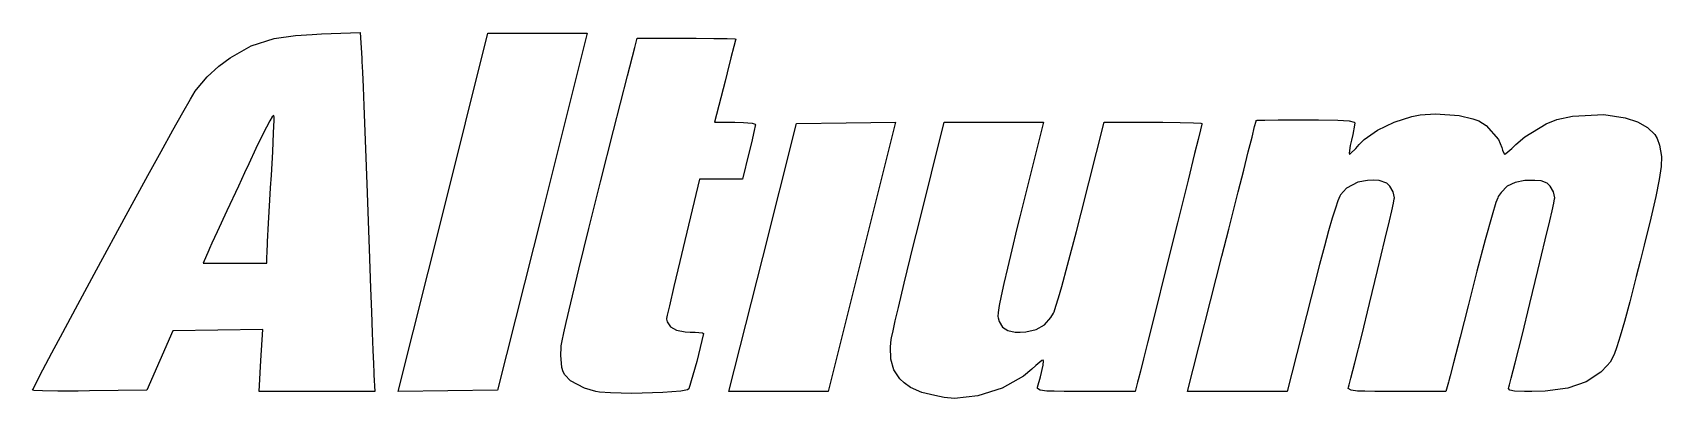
# Model space of a CAD drawing. Extents: x 3 to 663, y 2 to 150.
import ezdxf

# ---------------------------------------------------------------- set-up
doc = ezdxf.new("R2010")
doc.units = 0

msp = doc.modelspace()

# ---------------------------------------------------------------- linework, layer by layer
for p, q in [((91.606736, 144.358243), (100.976898, 147.284689)), ((100.976898, 147.284689), (109.521621, 148.509109)), ((109.521621, 148.509109), (116.329339, 148.984718)), ((116.329339, 148.984718), (120.144332, 149.144607)), ((120.144332, 149.144607), (135.788663, 149.688962)), ((135.788663, 149.688962), (136.408536, 139.300492)), ((169.365773, 76.891703), (187.488865, 149.412022)), ((187.488865, 149.412022), (207.653295, 149.412022)), ((207.653295, 149.412022), (227.817726, 149.412022)), ((227.817726, 149.412022), (209.644111, 77.162022)), ((247.100618, 143.662022), (248.077088, 147.412022)), ((248.077088, 147.412022), (268.038544, 147.412022)), ((268.038544, 147.412022), (272.04838, 147.405147)), ((272.04838, 147.405147), (279.179142, 147.354295)), ((279.179142, 147.354295), (284.578872, 147.263181)), ((284.578872, 147.263181), (287.592584, 147.142859)), ((287.911709, 146.66744), (287.258612, 144.031368)), ((287.592584, 147.142859), (288, 147.075198)), ((288, 147.075198), (287.911709, 146.66744)), ((78.516399, 136.143561), (83.027676, 139.478141)), ((83.027676, 139.478141), (91.606736, 144.358243)), ((136.408536, 139.300492), (136.481897, 137.954309)), ((244.134235, 132.234629), (247.100618, 143.662022)), ((286.088444, 139.432735), (284.543146, 133.429354)), ((287.258612, 144.031368), (286.088444, 139.432735)), ((73.781153, 131.767181), (78.516399, 136.143561)), ((136.481897, 137.954309), (136.681255, 133.714056)), ((136.681255, 133.714056), (136.941945, 127.635157)), ((238.440838, 110.097202), (244.134235, 132.234629)), ((284.543146, 133.429354), (283.67418, 130.075198)), ((66.967765, 122.694296), (68.904938, 125.970795)), ((68.904938, 125.970795), (69.394659, 126.715544)), ((69.394659, 126.715544), (73.781153, 131.767181)), ((136.941945, 127.635157), (137.253348, 119.987858)), ((283.67418, 130.075198), (279.34836, 113.412022)), ((63.903258, 117.309684), (66.967765, 122.694296)), ((137.253348, 119.987858), (137.792312, 106.167321)), ((59.890984, 110.146432), (63.903258, 117.309684)), ((99.131504, 114.005073), (97.754378, 111.44066)), ((100.088236, 115.529649), (99.131504, 114.005073)), ((100.846121, 116.073559), (100.088236, 115.529649)), ((100.719481, 109.173985), (100.942685, 114.198692)), ((100.973917, 115.412022), (100.846121, 116.073559)), ((100.942685, 114.198692), (100.973917, 115.412022)), ((279.34836, 113.412022), (287.67418, 113.412022)), ((287.67418, 113.412022), (291.104652, 113.33887)), ((291.104652, 113.33887), (294.696635, 112.982165)), ((294.696635, 112.982165), (295.849291, 112.605228)), ((295.849291, 112.605228), (296, 112.381581)), ((296, 112.381581), (295.946456, 111.960902)), ((298.971122, 58.662022), (312.705575, 112.912022)), ((312.705575, 112.912022), (332.730995, 113.18234)), ((332.730995, 113.18234), (352.756416, 113.452657)), ((352.756416, 113.452657), (339.135601, 58.93234)), ((362.200101, 72.162022), (372.475597, 113.412022)), ((372.475597, 113.412022), (392.610198, 113.412022)), ((392.610198, 113.412022), (412.744798, 113.412022)), ((412.744798, 113.412022), (403.198245, 75.162022)), ((428.031414, 76.662022), (437.307833, 113.412022)), ((437.307833, 113.412022), (457.153916, 113.412022)), ((457.153916, 113.412022), (461.140576, 113.401507)), ((461.140576, 113.401507), (468.230124, 113.32373)), ((468.230124, 113.32373), (473.598645, 113.184376)), ((473.598645, 113.184376), (476.594938, 113.000347)), ((476.931161, 112.576266), (476.405624, 110.3864)), ((476.594938, 113.000347), (477, 112.896862)), ((477, 112.896862), (476.931161, 112.576266)), ((498.355119, 111.615721), (498.913079, 113.852513)), ((498.913079, 113.852513), (498.986539, 114.162022)), ((498.986539, 114.162022), (499.397446, 114.212242)), ((499.397446, 114.212242), (502.421786, 114.301548)), ((502.421786, 114.301548), (507.835584, 114.369175)), ((507.835584, 114.369175), (514.982147, 114.406919)), ((514.982147, 114.406919), (519, 114.412022)), ((519, 114.412022), (524.266764, 114.397666)), ((524.266764, 114.397666), (532.070694, 114.269513)), ((532.070694, 114.269513), (536.707519, 113.979194)), ((536.707519, 113.979194), (538.74407, 113.49122)), ((538.74407, 113.49122), (538.964378, 113.162022)), ((538.964378, 113.162022), (538.842116, 112.222959)), ((548.171602, 110.194904), (554.876521, 113.435879)), ((554.876521, 113.435879), (562.018544, 115.713126)), ((562.018544, 115.713126), (565.5, 116.36783)), ((565.5, 116.36783), (571.66342, 116.789718)), ((571.66342, 116.789718), (581.191391, 116.08373)), ((581.191391, 116.08373), (586.848226, 114.810306)), ((586.848226, 114.810306), (589.240862, 113.95585)), ((589.240862, 113.95585), (592.245277, 112.152765)), ((607.85469, 107.559937), (616.489219, 112.793043)), ((616.489219, 112.793043), (620.832718, 114.453548)), ((620.832718, 114.453548), (627.218155, 115.9213)), ((627.218155, 115.9213), (639.944028, 116.576448)), ((639.944028, 116.576448), (648.604572, 115.231539)), ((648.604572, 115.231539), (653.555244, 113.536251)), ((653.555244, 113.536251), (657.597279, 111.249142)), ((55.110513, 101.534009), (59.890984, 110.146432)), ((95.906108, 107.741901), (93.535939, 102.814287)), ((97.754378, 111.44066), (95.906108, 107.741901)), ((100.322121, 101.464512), (100.719481, 109.173985)), ((137.792312, 106.167321), (138.589319, 84.772832)), ((233.16955, 89.335109), (238.440838, 110.097202)), ((295.55038, 110.012143), (294.395204, 105.028023)), ((295.946456, 111.960902), (295.55038, 110.012143)), ((475.418899, 106.356292), (474.038131, 100.755526)), ((476.405624, 110.3864), (475.418899, 106.356292)), ((495.794709, 101.460594), (497.296646, 107.409886)), ((497.296646, 107.409886), (498.355119, 111.615721)), ((537.554579, 106.162022), (537.065504, 103.929405)), ((538.090957, 108.493272), (537.554579, 106.162022)), ((538.842116, 112.222959), (538.090957, 108.493272)), ((540.708089, 104.384093), (542.714893, 106.382265)), ((542.714893, 106.382265), (548.171602, 110.194904)), ((592.245277, 112.152765), (597.20121, 106.394392)), ((597.20121, 106.394392), (598.53055, 103.162022)), ((604.19054, 104.367268), (607.85469, 107.559937)), ((657.597279, 111.249142), (660.516205, 108.410602)), ((660.516205, 108.410602), (661.487478, 106.797167)), ((661.487478, 106.797167), (662.526713, 104.148712)), ((49.741413, 91.801887), (55.110513, 101.534009)), ((93.535939, 102.814287), (90.593119, 96.563307)), ((99.798806, 92.00543), (100.322121, 101.464512)), ((293.376578, 100.881581), (290.753156, 90.412022)), ((294.395204, 105.028023), (293.376578, 100.881581)), ((474.038131, 100.755526), (471.375027, 89.999112)), ((493.906354, 93.993431), (495.794709, 101.460594)), ((537.065504, 103.929405), (536.633763, 100.865733)), ((536.633763, 100.865733), (536.744273, 100.412022)), ((536.744273, 100.412022), (537.23149, 100.725443)), ((537.23149, 100.725443), (539.343461, 102.841812)), ((539.343461, 102.841812), (540.708089, 104.384093)), ((598.53055, 103.162022), (598.837196, 102.094249)), ((598.837196, 102.094249), (599.474176, 100.629014)), ((599.474176, 100.629014), (599.726055, 100.412022)), ((599.726055, 100.412022), (600.235877, 100.724116)), ((600.235877, 100.724116), (602.61461, 102.83152)), ((602.61461, 102.83152), (604.19054, 104.367268)), ((662.526713, 104.148712), (663.240696, 99.508739)), ((663.240696, 99.508739), (663.080688, 95.443847)), ((88.891105, 92.912022), (86.414657, 87.582017)), ((90.593119, 96.563307), (88.891105, 92.912022)), ((491.688631, 85.233982), (493.906354, 93.993431)), ((663.080688, 95.443847), (662.353681, 90.180318)), ((40.976887, 75.824982), (49.741413, 91.801887)), ((86.414657, 87.582017), (81.741742, 77.5015)), ((99.210852, 81.833921), (99.504978, 86.912022)), ((99.504978, 86.912022), (99.798806, 92.00543)), ((228.443914, 70.450978), (233.16955, 89.335109)), ((273.380662, 90.412022), (266.661926, 62.662022)), ((282.066909, 90.412022), (273.380662, 90.412022)), ((290.753156, 90.412022), (282.066909, 90.412022)), ((471.375027, 89.999112), (467.07176, 72.676056)), ((535.558554, 86.681316), (533.220841, 84.036974)), ((540.136946, 89.130847), (535.558554, 86.681316)), ((544.067491, 89.825865), (540.136946, 89.130847)), ((546.338353, 89.910827), (544.067491, 89.825865)), ((548.814036, 89.808716), (546.338353, 89.910827)), ((551.932578, 88.718572), (548.814036, 89.808716)), ((553.088353, 87.551238), (551.932578, 88.718572)), ((554.438454, 85.175975), (553.088353, 87.551238)), ((600.758969, 87.472053), (598.216681, 84.973921)), ((603.905473, 89.037835), (600.758969, 87.472053)), ((607.877841, 89.781563), (603.905473, 89.037835)), ((610.242989, 89.879624), (607.877841, 89.781563)), ((611.962161, 89.869901), (610.242989, 89.879624)), ((614.513062, 89.684789), (611.962161, 89.869901)), ((616.883506, 88.766549), (614.513062, 89.684789)), ((618.086413, 87.551238), (616.883506, 88.766549)), ((619.437884, 85.175975), (618.086413, 87.551238)), ((662.353681, 90.180318), (661.009789, 83.356975)), ((98.685339, 72.488072), (99.210852, 81.833921)), ((138.589319, 84.772832), (138.997524, 73.412022)), ((487.869271, 70.165245), (491.688631, 85.233982)), ((532.105319, 81.592123), (531.085987, 78.642928)), ((532.903122, 83.48239), (532.105319, 81.592123)), ((533.220841, 84.036974), (532.903122, 83.48239)), ((553.924675, 77.610099), (554.596322, 80.639667)), ((555, 82.780379), (554.438454, 85.175975)), ((554.596322, 80.639667), (554.953307, 82.4176)), ((554.953307, 82.4176), (555, 82.780379)), ((596.177049, 80.914923), (594.611071, 75.814124)), ((596.874333, 82.861177), (596.177049, 80.914923)), ((597.102854, 83.340755), (596.874333, 82.861177)), ((598.216681, 84.973921), (597.102854, 83.340755)), ((618.924675, 77.610099), (619.596322, 80.639667)), ((620, 82.780379), (619.437884, 85.175975)), ((619.596322, 80.639667), (619.953307, 82.4176)), ((619.953307, 82.4176), (620, 82.780379)), ((661.009789, 83.356975), (658.999126, 74.612639)), ((28.906621, 53.67855), (40.976887, 75.824982)), ((81.741742, 77.5015), (77.836855, 69.04813)), ((138.997524, 73.412022), (139.400898, 62.125474)), ((151.242681, 4.371384), (169.365773, 76.891703)), ((209.644111, 77.162022), (191.470495, 4.912022)), ((403.198245, 75.162022), (402.011493, 70.38729)), ((426.128834, 69.202383), (428.031414, 76.662022)), ((467.07176, 72.676056), (462.400935, 53.922907)), ((529.839079, 74.613849), (528.358548, 69.483932)), ((531.085987, 78.642928), (529.839079, 74.613849)), ((551.158724, 65.753613), (552.982527, 73.510739)), ((552.982527, 73.510739), (553.924675, 77.610099)), ((594.611071, 75.814124), (591.777865, 65.742786)), ((616.158724, 65.753613), (617.982527, 73.510739)), ((617.982527, 73.510739), (618.924675, 77.610099)), ((658.999126, 74.612639), (656.271805, 63.586134)), ((77.836855, 69.04813), (75.697145, 64.392756)), ((98.284042, 64.98148), (98.685339, 72.488072)), ((224.387471, 53.947438), (228.443914, 70.450978)), ((360.117958, 63.763511), (362.200101, 72.162022)), ((402.011493, 70.38729), (399.901614, 61.773822)), ((422.525502, 55.502223), (426.128834, 69.202383)), ((485.07771, 59.162022), (487.869271, 70.165245)), ((528.358548, 69.483932), (526.638346, 63.232222)), ((74.455712, 61.662022), (72.110058, 56.412022)), ((74.75738, 62.331715), (74.455712, 61.662022)), ((75.697145, 64.392756), (74.75738, 62.331715)), ((98.021483, 59.162022), (98.055638, 60.224693)), ((98.055638, 60.224693), (98.284042, 64.98148)), ((139.400898, 62.125474), (139.980549, 46.19582)), ((266.661926, 62.662022), (265.312853, 57.06212)), ((356.314033, 48.197544), (360.117958, 63.763511)), ((399.901614, 61.773822), (398.13775, 54.383038)), ((526.638346, 63.232222), (524.672425, 55.837764)), ((548.192419, 53.363688), (551.158724, 65.753613)), ((591.777865, 65.742786), (588.407989, 53.053838)), ((613.192419, 53.363688), (616.158724, 65.753613)), ((656.271805, 63.586134), (654.623808, 57.104199)), ((20.351358, 37.877241), (28.906621, 53.67855)), ((72.110058, 56.412022), (85.055029, 56.412022)), ((85.055029, 56.412022), (98, 56.412022)), ((98, 56.412022), (98.021483, 59.162022)), ((221.123764, 40.327115), (224.387471, 53.947438)), ((265.312853, 57.06212), (262.917031, 46.960362)), ((285.23667, 4.412022), (298.971122, 58.662022)), ((339.135601, 58.93234), (325.514785, 4.412022)), ((398.13775, 54.383038), (396.713318, 48.184567)), ((420.18039, 46.948533), (422.525502, 55.502223)), ((462.400935, 53.922907), (457.899715, 35.896348)), ((471.182341, 4.412022), (485.07771, 59.162022)), ((524.672425, 55.837764), (522.454738, 47.279604)), ((544.939038, 39.96773), (548.192419, 53.363688)), ((588.407989, 53.053838), (586.629196, 46.109525)), ((609.939038, 39.96773), (613.192419, 53.363688)), ((654.623808, 57.104199), (653.058624, 50.996713)), ((262.917031, 46.960362), (261.107244, 39.115635)), ((353.956608, 38.35525), (356.314033, 48.197544)), ((396.713318, 48.184567), (395.621736, 43.148036)), ((418.873255, 42.377567), (420.18039, 46.948533)), ((522.454738, 47.279604), (521.249592, 42.557587)), ((653.058624, 50.996713), (650.398945, 40.732235)), ((139.980549, 46.19582), (140.335973, 36.615174)), ((219.270534, 32.306347), (221.123764, 40.327115)), ((395.621736, 43.148036), (394.85642, 39.243072)), ((417.824704, 38.905782), (418.873255, 42.377567)), ((521.249592, 42.557587), (511.557502, 4.412022)), ((541.75188, 27.020468), (544.939038, 39.96773)), ((586.629196, 46.109525), (584.866243, 39.149868)), ((606.75188, 27.020468), (609.939038, 39.96773)), ((650.398945, 40.732235), (648.275775, 32.779729)), ((15.221415, 28.345799), (20.351358, 37.877241)), ((140.335973, 36.615174), (140.655334, 28.163703)), ((260.003558, 33.933323), (259.971595, 33.662022)), ((259.971595, 33.662022), (260.173534, 32.547114)), ((260.266549, 35.285691), (260.003558, 33.933323)), ((261.107244, 39.115635), (260.266549, 35.285691)), ((351.767727, 28.905482), (352.706763, 33.025715)), ((352.706763, 33.025715), (353.956608, 38.35525)), ((394.410788, 36.439303), (394.278257, 34.706356)), ((394.278257, 34.706356), (394.327347, 34.231949)), ((394.327347, 34.231949), (394.799133, 32.716191)), ((394.85642, 39.243072), (394.410788, 36.439303)), ((413.112516, 31.417945), (415.770967, 34.310375)), ((415.770967, 34.310375), (416.837161, 36.122793)), ((416.837161, 36.122793), (417.080652, 36.699452)), ((417.080652, 36.699452), (417.824704, 38.905782)), ((457.899715, 35.896348), (454.95824, 24.150635)), ((584.866243, 39.149868), (581.613534, 26.34741)), ((10.75982, 20.00095), (15.221415, 28.345799)), ((59.876027, 28.912022), (54.561527, 16.912022)), ((78.074754, 29.185109), (59.876027, 28.912022)), ((96.273481, 29.458197), (78.074754, 29.185109)), ((95.560036, 16.935109), (96.273481, 29.458197)), ((140.655334, 28.163703), (140.928982, 21.09673)), ((217.691386, 24.941103), (218.347122, 28.121959)), ((218.347122, 28.121959), (219.270534, 32.306347)), ((260.173534, 32.547114), (261.553633, 30.639683)), ((261.553633, 30.639683), (264.064144, 29.256431)), ((264.064144, 29.256431), (267.499612, 28.510562)), ((267.499612, 28.510562), (269.5, 28.412022)), ((269.5, 28.412022), (271.635547, 28.370167)), ((271.635547, 28.370167), (274.566016, 28.087541)), ((275, 27.881581), (272.271422, 16.513334)), ((274.566016, 28.087541), (275, 27.881581)), ((351.185267, 26.186299), (351.767727, 28.905482)), ((394.799133, 32.716191), (396.158781, 30.453329)), ((396.158781, 30.453329), (398.264114, 29.091877)), ((398.264114, 29.091877), (401.344231, 28.483683)), ((401.344231, 28.483683), (403.321429, 28.41576)), ((403.321429, 28.41576), (405.645606, 28.536622)), ((405.645606, 28.536622), (409.741752, 29.495845)), ((409.741752, 29.495845), (413.112516, 31.417945)), ((538.984246, 15.976633), (541.75188, 27.020468)), ((603.984246, 15.976633), (606.75188, 27.020468)), ((646.579817, 26.792776), (645.201777, 22.424956)), ((648.275775, 32.779729), (646.579817, 26.792776)), ((7.146142, 13.172165), (10.75982, 20.00095)), ((140.928982, 21.09673), (141.147271, 15.669575)), ((217.111871, 19.12272), (217.243456, 22.188881)), ((217.243456, 22.188881), (217.318769, 22.826609)), ((217.318769, 22.826609), (217.691386, 24.941103)), ((350.693597, 22.529666), (351.042055, 25.412022)), ((350.822663, 17.467158), (350.693597, 22.529666)), ((351.042055, 25.412022), (351.185267, 26.186299)), ((454.95824, 24.150635), (453.330031, 17.670491)), ((581.613534, 26.34741), (578.990258, 16.072694)), ((645.201777, 22.424956), (644.03236, 19.329846)), ((54.561527, 16.912022), (49.247028, 4.912022)), ((94.84659, 4.412022), (95.560036, 16.935109)), ((141.147271, 15.669575), (141.300552, 12.137562)), ((217.501574, 14.143717), (217.111871, 19.12272)), ((218.010707, 12.386174), (217.501574, 14.143717)), ((272.271422, 16.513334), (269.004801, 5.419791)), ((352.094902, 13.200538), (350.822663, 17.467158)), ((407.984583, 13.396605), (404.624878, 10.565517)), ((409.646472, 14.982366), (407.984583, 13.396605)), ((412.131762, 16.953608), (409.646472, 14.982366)), ((411.537711, 10.397854), (412.580919, 15.069853)), ((412.649058, 17.096297), (412.131762, 16.953608)), ((412.580919, 15.069853), (412.743756, 16.758339)), ((412.743756, 16.758339), (412.649058, 17.096297)), ((453.330031, 17.670491), (452.046377, 12.58513)), ((537.396365, 9.81799), (538.984246, 15.976633)), ((578.990258, 16.072694), (577.627284, 10.775226)), ((602.396365, 9.81799), (603.984246, 15.976633)), ((641.30429, 14.886796), (638.703411, 12.295936)), ((642.430318, 16.315719), (641.30429, 14.886796)), ((644.03236, 19.329846), (642.430318, 16.315719)), ((3.18081, 5.38067), (4.559949, 8.188915)), ((4.559949, 8.188915), (7.146142, 13.172165)), ((141.300552, 12.137562), (141.349799, 11.162022)), ((141.349799, 11.162022), (141.73296, 4.412022)), ((218.717849, 11.118122), (218.010707, 12.386174)), ((221.098889, 8.725754), (218.717849, 11.118122)), ((226.654326, 5.756196), (221.098889, 8.725754)), ((354.560547, 9.561341), (352.094902, 13.200538)), ((356.256594, 7.924382), (354.560547, 9.561341)), ((358.803635, 5.969243), (356.256594, 7.924382)), ((404.624878, 10.565517), (396.027373, 5.806985)), ((410.373092, 6.162022), (411.537711, 10.397854)), ((450.913816, 8.162022), (449.922912, 4.412022)), ((451.174423, 9.164136), (450.913816, 8.162022)), ((452.046377, 12.58513), (451.174423, 9.164136)), ((536.392245, 6.162022), (536.652888, 7.064719)), ((536.652888, 7.064719), (537.396365, 9.81799)), ((576.931597, 8.126458), (575.905992, 4.412022)), ((577.081064, 8.682625), (576.931597, 8.126458)), ((577.627284, 10.775226), (577.081064, 8.682625)), ((601.392245, 6.162022), (601.652888, 7.064719)), ((601.652888, 7.064719), (602.396365, 9.81799)), ((632.697163, 8.29582), (625.294522, 5.760291)), ((638.703411, 12.295936), (632.697163, 8.29582)), ((3, 4.895134), (3.18081, 5.38067)), ((3.471955, 4.796161), (3, 4.895134)), ((6.963063, 4.65094), (3.471955, 4.796161)), ((13.218154, 4.582895), (6.963063, 4.65094)), ((21.478488, 4.600282), (13.218154, 4.582895)), ((26.123514, 4.643592), (21.478488, 4.600282)), ((49.247028, 4.912022), (26.123514, 4.643592)), ((118.289775, 4.412022), (94.84659, 4.412022)), ((141.73296, 4.412022), (118.289775, 4.412022)), ((171.356588, 4.641703), (151.242681, 4.371384)), ((191.470495, 4.912022), (171.356588, 4.641703)), ((231.343746, 4.391106), (226.654326, 5.756196)), ((232.86201, 4.149143), (231.343746, 4.391106)), ((237.225638, 3.814839), (232.86201, 4.149143)), ((245.9432, 3.656147), (237.225638, 3.814839)), ((258.413478, 3.996764), (245.9432, 3.656147)), ((265.728195, 4.593366), (258.413478, 3.996764)), ((268.48857, 5.122257), (265.728195, 4.593366)), ((269.004801, 5.419791), (268.48857, 5.122257)), ((305.375728, 4.412022), (285.23667, 4.412022)), ((325.514785, 4.412022), (305.375728, 4.412022)), ((363.467806, 4.020949), (358.803635, 5.969243)), ((368.770899, 2.787209), (363.467806, 4.020949)), ((372.5, 2.037866), (368.770899, 2.787209)), ((376.673148, 1.61807), (372.5, 2.037866)), ((386.200304, 2.661306), (376.673148, 1.61807)), ((396.027373, 5.806985), (386.200304, 2.661306)), ((410.31349, 5.620182), (410.373092, 6.162022)), ((411.437571, 4.894058), (410.31349, 5.620182)), ((414.076732, 4.598838), (411.437571, 4.894058)), ((417.02871, 4.49054), (414.076732, 4.598838)), ((421.144563, 4.434242), (417.02871, 4.49054)), ((426.604159, 4.413819), (421.144563, 4.434242)), ((429.894068, 4.412022), (426.604159, 4.413819)), ((449.922912, 4.412022), (429.894068, 4.412022)), ((491.369921, 4.412022), (471.182341, 4.412022)), ((511.557502, 4.412022), (491.369921, 4.412022)), ((536.326327, 5.620003), (536.392245, 6.162022)), ((537.440288, 4.893786), (536.326327, 5.620003)), ((540.074013, 4.598638), (537.440288, 4.893786)), ((543.023371, 4.490415), (540.074013, 4.598638)), ((547.137393, 4.434189), (543.023371, 4.490415)), ((552.595937, 4.413812), (547.137393, 4.434189)), ((555.885608, 4.412022), (552.595937, 4.413812)), ((575.905992, 4.412022), (555.885608, 4.412022)), ((601.290258, 5.632059), (601.392245, 6.162022)), ((601.782295, 4.912237), (601.290258, 5.632059)), ((603.723783, 4.548089), (601.782295, 4.912237)), ((607.74045, 4.42225), (603.723783, 4.548089)), ((610.722514, 4.412022), (607.74045, 4.42225)), ((616.107004, 4.556285), (610.722514, 4.412022)), ((625.294522, 5.760291), (616.107004, 4.556285))]:
    msp.add_line(p, q)

doc.saveas('drawing.dxf')
